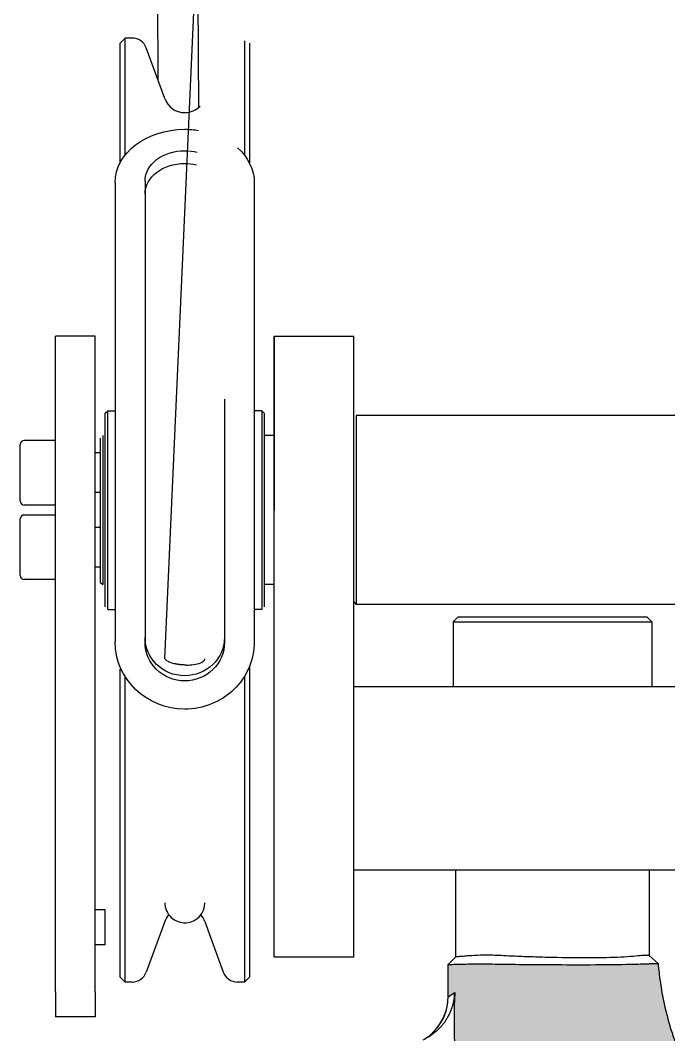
# Model space of a CAD drawing. Extents: x -599358 to 2865263, y -1062760 to 486533.
# Drawn here: x 243204.1 to 243409.2, y -693602.1 to -693281.2 of the extents above; entities that cross this region are included whole.
import ezdxf

# ---------------------------------------------------------------- set-up
doc = ezdxf.new("R2010")
doc.units = 0
doc.layers.add('EWHS5T6M-2', color=7, linetype='Continuous')
doc.layers.add('零件1^葫芦小车', color=7, linetype='Continuous')

msp = doc.modelspace()

# ---------------------------------------------------------------- hatches: boundary and pattern name
h = msp.add_hatch(color=4)
h.dxf.hatch_style = 1
edge = h.paths.add_edge_path()
edge.add_ellipse((242953.0992363252, -692844.2605812737), major_axis=(945.5943286935602, 1.727816376049057e-09), ratio=1, start_angle=-70.7530742305034, end_angle=-68.90985663448268)
edge.add_line((243293.3584066528, -693726.5147008252), (243298.3113779215, -693734.0018294874))
edge.add_line((243298.311377921, -693734.0018294874), (243298.859801927, -693734.8308512747))
edge.add_line((243298.8598019272, -693734.8308512747), (243298.8314219172, -693734.8301279248))
edge.add_spline(control_points=[(243298.8314219174, -693734.830127925), (243299.9789997354, -693736.6674191143), (243301.1118407421, -693738.5444512622), (243305.0668008615, -693745.3479795423), (243307.7488500598, -693750.4363455825), (243312.564223684, -693760.5450533675), (243314.6976621534, -693765.5638026079), (243317.42648636, -693772.6657541797), (243318.2586274197, -693774.9618324622), (243319.7693716449, -693779.3486587036), (243320.4480428622, -693781.4393775436), (243321.1580590849, -693783.7346209259), (243321.2588647689, -693784.0635499997), (243322.0309376306, -693786.6041480823), (243322.5463815412, -693788.4212459543), (243323.4762209934, -693791.8311498069), (243323.8899837887, -693793.424381251), (243324.9582108742, -693797.7723399221), (243325.8122594367, -693800.3562680708), (243327.9910464097, -693805.4393799639), (243329.3160658191, -693807.9379321306), (243332.4157306283, -693812.7180760924), (243334.1902879138, -693814.9989200208), (243338.1191999431, -693819.2225854382), (243340.2730727572, -693821.1647913147), (243344.8506538171, -693824.6227207974), (243347.2736386586, -693826.1381742661), (243352.2581694642, -693828.7007445939), (243354.8190018224, -693829.7479951418), (243359.9491933576, -693831.3810052145), (243362.5180595481, -693831.9671909199), (243367.5543395019, -693832.7246606243), (243370.0215596942, -693832.8964712591), (243373.9600735897, -693832.8964712591), (243375.5170583156, -693832.8225061356), (243378.6077057543, -693832.5299935887), (243380.1413728619, -693832.31147268), (243383.1737264617, -693831.7340641055), (243384.6724259466, -693831.3751981365), (243387.6250665301, -693830.5213917763), (243389.0790269113, -693830.026466148), (243391.9337988427, -693828.9043552544), (243393.3346334185, -693828.2771765518), (243396.075505932, -693826.8935726), (243397.4155680601, -693826.1371451244), (243400.0272721912, -693824.4971882103), (243401.2989369837, -693823.6136476866), (243403.7655324972, -693821.7209406026), (243404.9604819963, -693820.7117544941), (243407.2640086327, -693818.5690250405), (243408.3725978056, -693817.4354546433), (243410.4919680794, -693815.045721707), (243411.5027516469, -693813.7895263748), (243413.4130489404, -693811.1577105264), (243414.3125528825, -693809.7820543583), (243415.9849027052, -693806.9169249333), (243416.7577245341, -693805.4274174189), (243418.1598961378, -693802.3437012638), (243418.7892070444, -693800.7494653593), (243419.8870606279, -693797.4698621517), (243420.3555514567, -693795.7844809957), (243421.1153573034, -693792.3412529398), (243421.4066124278, -693790.5834116688), (243421.7981265896, -693787.019170875), (243421.8983257654, -693785.212800484), (243421.8983257654, -693780.931263688), (243421.7100767806, -693778.1314073724), (243420.9557668752, -693773.6648303769), (243420.6264573646, -693772.1327119336), (243419.7956795975, -693769.0327739163), (243419.2941278665, -693767.4651101355), (243418.117066417, -693764.3486032657), (243417.4415526605, -693762.799945898), (243415.9310563436, -693759.774225083), (243415.0961553183, -693758.2973327303), (243413.2964981183, -693755.4606358216), (243412.3318891121, -693754.1009462596), (243410.3140224818, -693751.5324286872), (243409.2609391018, -693750.3236366503), (243404.455171859, -693745.2940287443), (243400.5857335712, -693741.244361663), (243392.8008371302, -693733.0968641451), (243388.9116821539, -693728.665905417), (243381.5036105042, -693719.4575936501), (243377.9847282624, -693714.680261666), (243371.3561208091, -693704.8180241102), (243368.2464259051, -693699.7331459214), (243362.4696876701, -693689.2999555456), (243359.8026692484, -693683.9516761377), (243355.0988113397, -693673.3998041049), (243353.0321057026, -693668.2099151304), (243351.1785715265, -693662.9474777825)], knot_values=[0, 0, 0, 0, 0.012094180794674, 0.012094180794674, 0.0431694166053564, 0.0431694166053564, 0.0742446524160369, 0.0742446524160369, 0.0897822703213784, 0.0897822703213784, 0.1053198882267178, 0.1053198882267178, 0.10800450172629, 0.10800450172629, 0.1265971994864297, 0.1265971994864297, 0.1451898972465689, 0.1451898972465689, 0.171955250732025, 0.171955250732025, 0.1987206042174794, 0.1987206042174794, 0.2254859577029323, 0.2254859577029323, 0.2522513111883867, 0.2522513111883867, 0.2790166646738428, 0.2790166646738428, 0.3057820181592973, 0.3057820181592973, 0.3325473716447502, 0.3325473716447502, 0.3593127251302047, 0.3593127251302047, 0.376899955455745, 0.376899955455745, 0.3944871857812868, 0.3944871857812868, 0.4120744161068272, 0.4120744161068272, 0.4296616464323676, 0.4296616464323676, 0.4472488767579061, 0.4472488767579061, 0.4648361070834465, 0.4648361070834465, 0.4824233374089868, 0.4824233374089868, 0.5000105677345271, 0.5000105677345271, 0.517597798060069, 0.517597798060069, 0.5351850283856093, 0.5351850283856093, 0.5527722587111497, 0.5527722587111497, 0.57035948903669, 0.57035948903669, 0.5879467193622288, 0.5879467193622288, 0.6055339496877691, 0.6055339496877691, 0.6231211800133108, 0.6231211800133108, 0.6407084103388511, 0.6407084103388511, 0.6645786278062841, 0.6645786278062841, 0.6765137365399998, 0.6765137365399998, 0.6884488452737169, 0.6884488452737169, 0.7003839540074326, 0.7003839540074326, 0.7123190627411499, 0.7123190627411499, 0.7242541714748655, 0.7242541714748655, 0.7361892802085844, 0.7361892802085844, 0.7776844594775894, 0.7776844594775894, 0.8227413826792094, 0.8227413826792094, 0.8677983058808298, 0.8677983058808298, 0.9128552290824499, 0.9128552290824499, 0.9579121522840714, 0.9579121522840714, 0.9999995209582323, 0.9999995209582323, 0.9999995209582323, 0.9999995209582323], degree=3, periodic=0)
edge.add_line((243351.1785714381, -693662.9474775298), (243352.5724834726, -693663.9375370751))
edge.add_ellipse((243541.6303017564, -693597.6611719184), major_axis=(-200.3381596932294, -3.660634825758026e-10), ratio=1, start_angle=8.67509364903691, end_angle=19.318675808770706, ccw=False)
edge.add_line((243343.5841015308, -693627.878398885), (243345.2436391843, -693629.16707116))
edge.add_spline(control_points=[(243345.243639184, -693629.1670711602), (243345.2751048749, -693629.1917490481), (243345.3067829596, -693629.2048124216), (243345.3362996936, -693629.2021114567), (243345.3659865904, -693629.1993949207), (243345.3942163425, -693629.1801798475), (243345.4179204904, -693629.1447771953), (243345.4396772002, -693629.1122830841), (243345.4582066351, -693629.0654419546), (243345.4723521631, -693629.0093036408), (243345.4865092047, -693628.9531196351), (243345.4966902257, -693628.8865904436), (243345.5031262798, -693628.8152825383), (243345.5131446918, -693628.704284088), (243345.5144872045, -693628.579016046), (243345.5096879472, -693628.4519497311), (243345.5026229225, -693628.264894429), (243345.4823050982, -693628.0679469414), (243345.454068801, -693627.8765799443), (243345.4148919046, -693627.611064781), (243345.3592113204, -693627.3469495688), (243345.2935686318, -693627.1037517606), (243345.2269645826, -693626.8569922341), (243345.1477649178, -693626.6229999923), (243345.0610216189, -693626.4304295538), (243345.0102524721, -693626.3177218627), (243344.9557786683, -693626.2169827708), (243344.900364292, -693626.141810248), (243344.8714457125, -693626.1025806713), (243344.8419625257, -693626.0699843081), (243344.8129309911, -693626.0472192297)], knot_values=[0, 0, 0, 0, 0.0622302172862876, 0.0622302172862876, 0.0622302172862876, 0.1250593693597594, 0.1250593693597594, 0.1250593693597594, 0.1825559062169405, 0.1825559062169405, 0.1825559062169405, 0.2399331378339217, 0.2399331378339217, 0.2399331378339217, 0.3297474538480977, 0.3297474538480977, 0.3297474538480977, 0.4623709261923107, 0.4623709261923107, 0.4623709261923107, 0.647003347382536, 0.647003347382536, 0.647003347382536, 0.834606727114857, 0.834606727114857, 0.834606727114857, 0.9435561246561899, 0.9435561246561899, 0.9435561246561899, 1, 1, 1, 1], degree=3, periodic=0)
edge.add_line((243344.8129309911, -693626.0472192297), (243343.1307752117, -693624.7409834173))
edge.add_ellipse((243541.6303017564, -693597.6611719184), major_axis=(-200.3381596932294, -3.660634825758026e-10), ratio=1, start_angle=-2.5739250783348098, end_angle=7.7684798487036915, ccw=False)
edge.add_ellipse((243254.5864962343, -693462.6678582329), major_axis=(-153.0622959853262, -2.796797035833528e-10), ratio=1, start_angle=123.66389550236201, end_angle=124.5964972680953, ccw=False)
edge.add_ellipse((243254.5864962343, -693462.6678582329), major_axis=(-153.0622959853262, -2.796797035833528e-10), ratio=1, start_angle=123.6487524658414, end_angle=123.66389550236201, ccw=False)
edge.add_line((243339.3983257747, -693590.0845762187), (243339.3983257747, -693588.9518927622))
edge.add_line((243339.3983257747, -693588.9518927623), (243339.3983257747, -693579.8465036729))
edge.add_spline(control_points=[(243339.3983257747, -693579.8465036729), (243339.4137149794, -693579.8459747857), (243339.4451412117, -693579.8448947474), (243339.7061816916, -693579.8366700279), (243340.1462727647, -693579.82399121), (243340.801522276, -693579.806070195), (243341.5998612024, -693579.786291487), (243342.5711447318, -693579.7602811995), (243344.007554246, -693579.7237833224), (243345.9987981241, -693579.6850188993), (243348.9187004707, -693579.6446978602), (243353.1637636659, -693579.6891906478), (243358.439787886, -693579.7746327191), (243365.1516857363, -693579.8572622082), (243373.6131716793, -693579.912543954), (243385.0355057142, -693579.9323336142), (243394.1057170042, -693579.842787521), (243399.2733454994, -693579.7164437267), (243401.5742173443, -693579.6427759838), (243402.7196840531, -693579.6047007402), (243403.6444556209, -693579.5700764171), (243405.2893898351, -693579.5655369771), (243405.585538606, -693579.5686572447), (243405.8048467204, -693579.5709679073)], knot_values=[0, 0, 0, 0, 0.0230082632663126, 0.046985081212878, 0.0719158205652346, 0.0977841372616051, 0.124572038943315, 0.144341315230623, 0.1711119955891781, 0.2174439600698067, 0.2509117430211872, 0.2989497764022938, 0.3770376855188449, 0.4195166020224081, 0.5014267764896312, 0.6200495818906884, 0.7489631979593341, 0.803748804089707, 0.8426517060421137, 0.8664048152668534, 0.8745007720840265, 0.9070636054152978, 1, 1, 1, 1], degree=3, periodic=0)
edge.add_spline(control_points=[(243405.8048467204, -693579.5709679073), (243405.8935423276, -693580.5626176792), (243405.9971524685, -693581.5576652737), (243406.6035322164, -693586.6457142656), (243407.3484354141, -693590.7820444468), (243409.8127995412, -693600.7807248181), (243411.8137363211, -693606.6355784523), (243416.9091680892, -693617.9829805684), (243420.0034681131, -693623.4733584372), (243427.1391661653, -693633.7762393901), (243431.179173499, -693638.5870157497), (243439.9508224559, -693647.2983209465), (243444.6804335347, -693651.1982069268), (243455.4544753154, -693658.6192693057), (243461.657037659, -693662.8915380607), (243472.7432859686, -693670.527645469), (243477.5406820296, -693674.3470742248), (243486.4203472672, -693682.3516757853), (243490.5044468677, -693686.5376580348), (243498.0998767483, -693695.3285747773), (243501.6126488991, -693699.9346715183), (243508.1422776371, -693709.7065254546), (243511.1603754909, -693714.8738297698), (243516.4544463156, -693725.5181118319), (243518.7701927434, -693730.9399464345), (243521.383830157, -693738.420830086), (243521.943658691, -693740.1238828453), (243523.0106037083, -693743.596561654), (243523.5177197765, -693745.3661921296), (243524.4737628616, -693748.974089833), (243524.9226887868, -693750.8123617672), (243525.7561344224, -693754.558938276), (243526.1406522332, -693756.4672477521), (243526.838368642, -693760.3544831648), (243527.1515644038, -693762.3334140723), (243527.6990984028, -693766.3615154768), (243527.9334327538, -693768.4106908428), (243528.506054696, -693774.6613475182), (243528.7140577909, -693778.9666630438), (243528.7140577914, -693786.6602897692), (243528.6013290921, -693790.1235052604), (243528.0646660825, -693797.4194149686), (243527.6405510589, -693801.2522655317), (243526.3918818914, -693809.2379940058), (243525.5670663809, -693813.3909748276), (243523.4311134323, -693821.9429866199), (243522.1196479896, -693826.3420221639), (243518.9367831316, -693835.2858492018), (243517.0650303172, -693839.8305051182), (243512.7106608093, -693848.940775524), (243510.2277337824, -693853.5060934639), (243504.6330140318, -693862.5148198016), (243501.5210366122, -693866.9577893636), (243494.690891672, -693875.5720305707), (243490.9727353895, -693879.7427878081), (243482.996432599, -693887.6705001136), (243478.7385206959, -693891.4269686473), (243469.7887944182, -693898.4071230021), (243465.0974039271, -693901.6304586788), (243455.4166243974, -693907.4614474856), (243450.4277594223, -693910.0689614366), (243440.3031443368, -693914.629067658), (243435.1679053711, -693916.5817461563), (243424.9008943142, -693919.8373910153), (243419.7695230331, -693921.1406234365), (243409.6458118845, -693923.1415246231), (243404.653709028, -693923.8395575525), (243394.9195845915, -693924.7033578218), (243390.1776327376, -693924.8695019166), (243381.0257733968, -693924.7605363794), (243376.6158017815, -693924.4857516509), (243365.979905465, -693923.3599333911), (243359.479585732, -693922.1571946366), (243346.5416382101, -693918.6240499128), (243340.1046210428, -693916.2931012218), (243327.5521561151, -693910.4849267261), (243321.4375621179, -693907.0074110158), (243309.7983373312, -693898.9642171354), (243304.2746748937, -693894.3986205322), (243294.0673134931, -693884.3176365726), (243289.3845080795, -693878.8027426515), (243281.0617647261, -693867.0332260436), (243277.4224499754, -693860.7794401314), (243271.3190122264, -693847.7935624818), (243268.8551076859, -693841.0624843914), (243265.1511768705, -693827.406327892), (243263.9109384277, -693820.4822287108), (243262.8165040422, -693808.8181411475), (243262.6538093683, -693804.0567139185), (243262.8680180205, -693794.6563206613), (243263.2448063797, -693790.0174419654), (243263.9584445796, -693784.8199409359), (243264.0822992258, -693783.875866034), (243264.4956059164, -693780.6218995269), (243264.7658326946, -693778.0515650625), (243265.1931569864, -693773.2510015522), (243265.3501488831, -693771.0206634585), (243265.7045365927, -693764.7280347155), (243265.7901637858, -693761.064716015), (243265.8021107608, -693754.1738551027), (243265.72712812, -693750.9453596587), (243265.4170645004, -693744.2841681278), (243265.1825657868, -693740.8508460645), (243264.804940693, -693737.0025307315)], knot_values=[0, 0, 0, 0, 0.0058935355429696, 0.0058935355429696, 0.0300526500434832, 0.0300526500434832, 0.0643908660448065, 0.0643908660448065, 0.0987290820461312, 0.0987290820461312, 0.133067298047456, 0.133067298047456, 0.1674055140487806, 0.1674055140487806, 0.2082602633126592, 0.2082602633126592, 0.2447774140564815, 0.2447774140564815, 0.2812945648003039, 0.2812945648003039, 0.3178117155441249, 0.3178117155441249, 0.3543288662879472, 0.3543288662879472, 0.387959341003844, 0.387959341003844, 0.3976323531361369, 0.3976323531361369, 0.4073053652684286, 0.4073053652684286, 0.4169783774007216, 0.4169783774007216, 0.4266513895330132, 0.4266513895330132, 0.4363244016653062, 0.4363244016653062, 0.4459974137975978, 0.4459974137975978, 0.4653434380621823, 0.4653434380621823, 0.4795973083961643, 0.4795973083961643, 0.4938511787301465, 0.4938511787301465, 0.5081050490641283, 0.5081050490641283, 0.522358919398109, 0.522358919398109, 0.5366127897320913, 0.5366127897320913, 0.5508666600660729, 0.5508666600660729, 0.565120530400055, 0.565120530400055, 0.5793744007340369, 0.5793744007340369, 0.5936282710680189, 0.5936282710680189, 0.6078821414020008, 0.6078821414020008, 0.622136011735983, 0.622136011735983, 0.6363898820699636, 0.6363898820699636, 0.6506437524039458, 0.6506437524039458, 0.6648976227379279, 0.6648976227379279, 0.6791514930719096, 0.6791514930719096, 0.6934053634058917, 0.6934053634058917, 0.7150977999614547, 0.7150977999614547, 0.7367902365170166, 0.7367902365170166, 0.7584826730725798, 0.7584826730725798, 0.7801751096281431, 0.7801751096281431, 0.8018675461837061, 0.8018675461837061, 0.8235599827392684, 0.8235599827392684, 0.8452524192948317, 0.8452524192948317, 0.8669448558503946, 0.8669448558503946, 0.8820136243902075, 0.8820136243902075, 0.8970823929300203, 0.8970823929300203, 0.8992581836606502, 0.8992581836606502, 0.9118509107030675, 0.9118509107030675, 0.9244436377454874, 0.9244436377454874, 0.9496290918303243, 0.9496290918303243, 0.9748145459151627, 0.9748145459151627, 1, 1, 1, 1], degree=3, periodic=0)
h.paths.add_polyline_path([(243298.8598019272, -693734.8308512747), (243298.311377921, -693734.0018294874), (243298.2906175741, -693734.8163439012), (243298.8314219174, -693734.8301279247)], flags=16)

# ---------------------------------------------------------------- linework, layer by layer
at = {"layer": 'EWHS5T6M-2', "color": 4, "linetype": 'Continuous'}
for p, q in [((243235.6840400713, -693288.3964713236), (243237.2554686432, -693286.8250427522)), ((243235.684040072, -693326.2662694292), (243235.6840400713, -693288.3964713236)), ((243239.5009323609, -693286.8250427522), (243237.2554686432, -693286.8250427522)), ((243237.2554686432, -693323.8407044488), (243237.2554686432, -693286.8250427522)), ((243274.9697543533, -693287.6786896385), (243274.9697543528, -693323.8407044366)), ((243276.5411829244, -693288.3964713234), (243276.5411829239, -693326.266269529)), ((243249.7629742186, -693305.9504074329), (243243.9309118587, -693289.9269477905)), ((243234.1126115333, -693332.5213152155), (243234.1126115428, -693401.2300927786)), ((243243.5411829607, -693332.0709910649), (243243.5411829705, -693401.0784595113)), ((243278.1126115277, -693332.5213152154), (243278.1126115374, -693401.2300927785)), ((243215.2554686606, -693436.1107570202), (243215.2554686459, -693381.1107570269)), ((243227.8268972161, -693381.1107570269), (243215.2554686459, -693381.1107570269)), ((243227.8268972308, -693436.1107570204), (243227.8268972161, -693381.1107570269)), ((243284.398325795, -693436.1107570203), (243284.398325781, -693381.1107570267)), ((243284.398325781, -693381.1107570267), (243309.5411829205, -693381.1107570266)), ((243284.398325781, -693381.1107570267), (243309.5411829205, -693381.1107570266)), ((243284.398325781, -693381.1107570267), (243284.3983257661, -693436.1107570203)), ((243309.5411829351, -693436.1107570202), (243309.5411829205, -693381.1107570266)), ((243309.5411829351, -693436.1107570202), (243309.5411829205, -693381.1107570266)), ((243234.1126115428, -693401.2300927786), (243234.1126115419, -693477.8211447233)), ((243243.5411829705, -693401.0784595113), (243243.5411829698, -693478.0024681727)), ((243268.6840401102, -693401.0784595114), (243268.68404011, -693478.0024681727)), ((243278.1126115374, -693401.2300927785), (243278.1126115372, -693477.8211447232)), ((243230.9697543589, -693405.4678998812), (243231.7554686446, -693404.6821855956)), ((243231.7554686436, -693467.5393284453), (243231.7554686446, -693404.6821855956)), ((243231.7554686446, -693404.6821855956), (243234.1126114597, -693404.6821855956)), ((243280.469754353, -693404.6821855955), (243278.1126114543, -693404.6821855955)), ((243280.469754353, -693404.6821855955), (243280.4697543528, -693467.5393284452)), ((243281.2554686383, -693405.4678998811), (243280.469754353, -693404.6821855955)), ((243230.9697543586, -693466.7536141597), (243230.9697543589, -693405.4678998812)), ((243281.2554686383, -693405.4678998811), (243281.2554686378, -693466.7536141597)), ((243310.3268972066, -693406.2536141666), (243310.3268972064, -693465.9678998739)), ((243434.4697543347, -693406.2536141664), (243310.3268972066, -693406.2536141666)), ((243310.3268972066, -693406.2536141666), (243310.3268972064, -693465.9678998739)), ((243434.4697543347, -693406.2536141664), (243310.3268972066, -693406.2536141666)), ((243215.255468659, -693414.110757023), (243205.3554686472, -693414.1107570231)), ((243229.3983257873, -693413.3250427374), (243229.3983257875, -693458.8964713034)), ((243230.1840400727, -693412.5393284519), (243230.1840400725, -693459.6821855891)), ((243284.3983257938, -693412.5393284517), (243281.2554686432, -693412.5393284517)), ((243204.09832579, -693433.2821855922), (243204.09832579, -693415.3678998799)), ((243229.3983257873, -693418.0393284512), (243227.8268972297, -693418.0393284512)), ((243229.3983257873, -693430.6107570211), (243227.8268972308, -693430.6107570211)), ((243215.2554686606, -693434.5393284489), (243205.3554686472, -693434.539328449)), ((243215.2554686613, -693581.0659928803), (243215.2554686606, -693436.1107570202)), ((243227.826897231, -693581.0659928804), (243227.8268972308, -693436.1107570204)), ((243284.3983257954, -693538.2536141512), (243284.398325795, -693436.1107570203)), ((243284.3983257954, -693538.2536141512), (243284.398325795, -693436.1107570203)), ((243309.5411829356, -693538.2536141512), (243309.5411829351, -693436.1107570202)), ((243309.5411829356, -693538.2536141512), (243309.5411829351, -693436.1107570202)), ((243204.09832579, -693456.853614161), (243204.09832579, -693438.9393284487)), ((243215.2554686606, -693437.6821855914), (243205.3554686472, -693437.6821855919)), ((243229.3983257873, -693441.6107570198), (243227.8268972308, -693441.6107570198)), ((243229.3983257873, -693454.1821855897), (243227.8268972308, -693454.1821855897)), ((243215.2554686604, -693458.1107570179), (243205.355468647, -693458.1107570179)), ((243229.3983257875, -693458.8964713034), (243230.1840400725, -693459.6821855891)), ((243284.3983257947, -693459.682185589), (243281.2554686429, -693459.682185589)), ((243309.5411829202, -693465.1821855883), (243310.3268972064, -693465.9678998739)), ((243309.5411829202, -693465.1821855883), (243310.3268972064, -693465.9678998739)), ((243231.7554686436, -693467.5393284453), (243234.1126114592, -693467.5393284453)), ((243280.4697543528, -693467.5393284452), (243278.1126114546, -693467.5393284452)), ((243434.4697543344, -693465.9678998736), (243310.3268972064, -693465.9678998739)), ((243434.4697543344, -693465.9678998736), (243310.3268972064, -693465.9678998739)), ((243342.5411829165, -693469.8964713019), (243340.9697543456, -693471.4678998733)), ((243342.5411829165, -693469.8964713019), (243340.9697543456, -693471.4678998733)), ((243340.9697543456, -693471.4678998733), (243340.9697543456, -693491.8964712992)), ((243340.9697543456, -693471.4678998733), (243403.8268971947, -693471.4678998732)), ((243340.9697543456, -693471.4678998733), (243340.9697543456, -693491.8964712992)), ((243340.9697543456, -693471.4678998733), (243403.8268971947, -693471.4678998732)), ((243342.5411829165, -693469.8964713019), (243402.2554686236, -693469.8964713019)), ((243342.5411829165, -693469.8964713019), (243402.2554686236, -693469.8964713019)), ((243402.2554686236, -693469.8964713019), (243403.8268971947, -693471.4678998732)), ((243402.2554686236, -693469.8964713019), (243403.8268971947, -693471.4678998732)), ((243403.8268971947, -693471.4678998732), (243403.8268971954, -693491.8964712991)), ((243403.8268971947, -693471.4678998732), (243403.8268971954, -693491.8964712991)), ((243235.684040073, -693583.8250427173), (243235.6840400725, -693486.3964712634)), ((243276.5411829244, -693485.7082982564), (243276.5411829244, -693583.8250427173)), ((243237.2554686436, -693585.3964712885), (243237.2554686436, -693488.7667578721)), ((243274.9697543535, -693488.7667578831), (243274.9697543537, -693585.3964712885)), ((243309.54118293, -693491.8964712995), (243435.2554686294, -693491.8964712992)), ((243309.54118293, -693491.8964712995), (243435.2554686294, -693491.8964712992)), ((243284.3983257854, -693577.5393284323), (243284.3983257954, -693538.2536141512)), ((243284.3983257854, -693577.5393284323), (243284.3983257954, -693538.2536141512)), ((243309.5411829246, -693577.5393284321), (243309.5411829356, -693538.2536141512)), ((243309.5411829246, -693577.5393284321), (243309.5411829356, -693538.2536141512)), ((243435.255468629, -693550.0393284352), (243309.5411829295, -693550.0393284352)), ((243435.255468629, -693550.0393284352), (243309.5411829295, -693550.0393284352)), ((243341.755468631, -693550.0393284353), (243341.7554686313, -693577.4893607905)), ((243341.755468631, -693550.0393284353), (243341.7554686313, -693577.4893607905)), ((243403.0411829095, -693550.0393284352), (243403.0411829097, -693577.043460446)), ((243403.0411829095, -693550.0393284352), (243403.0411829097, -693577.043460446)), ((243230.9697543586, -693562.6107570054), (243227.8268972161, -693562.6107570055)), ((243230.9697543586, -693573.6107570042), (243230.9697543586, -693562.6107570054)), ((243249.762974219, -693566.2711066077), (243243.9309118589, -693582.2945662502)), ((243262.4622487781, -693566.2711066077), (243268.2943111382, -693582.2945662503)), ((243230.9697543586, -693573.6107570042), (243227.8268972164, -693573.6107570042)), ((243309.5411829246, -693577.5393284321), (243284.3983257854, -693577.5393284323)), ((243309.5411829246, -693577.5393284321), (243284.3983257854, -693577.5393284323)), ((243339.3983257747, -693579.8465036729), (243341.7554686313, -693577.4893607905)), ((243339.3983257747, -693579.8465036729), (243341.7554686313, -693577.4893607905)), ((243403.0411829097, -693577.043460446), (243405.8048467204, -693579.5709679073)), ((243403.0411829097, -693577.043460446), (243405.8048467204, -693579.5709679073)), ((243215.2554686597, -693588.5379122543), (243215.2554686613, -693581.0659928803)), ((243227.8268972292, -693588.5379122546), (243227.826897231, -693581.0659928804)), ((243339.3983257747, -693590.0845762187), (243339.3983257747, -693579.8465036729)), ((243339.3983257747, -693590.0845762187), (243339.3983257747, -693579.8465036729)), ((243235.684040073, -693583.8250427173), (243237.2554686436, -693585.3964712885)), ((243276.5411829244, -693583.8250427173), (243274.9697543537, -693585.3964712885)), ((243239.5009323618, -693585.3964712885), (243237.2554686436, -693585.3964712885)), ((243274.9697543537, -693585.3964712885), (243272.7242906358, -693585.3964712885)), ((243215.2554686331, -693588.5379122543), (243215.2554686466, -693596.3964712872)), ((243227.8268972033, -693588.5379122546), (243227.8268972166, -693596.3964712872)), ((243227.8268972166, -693596.3964712872), (243215.2554686466, -693596.3964712872))]:
    msp.add_line(p, q, dxfattribs=at)
for centre, radius, start, end in [((243239.5009323611, -693291.5393284663), 4.71428571396973, 20.00000002617706, 90), ((243256.1126114986, -693303.639328464), 6.75714285671711, 200.000000026177, 270), ((243256.1126114981, -693303.6393284639), 6.757142856886969, 270, 316.1970133116357), ((243205.3554686474, -693415.3678998803), 1.257142857182771, 90.00000002668041, 180), ((243205.3554686474, -693433.2821855918), 1.257142857415602, 180, 270), ((243205.3554686474, -693438.9393284491), 1.257142857182771, 90.00000002668041, 180), ((243205.3554686472, -693456.8536141614), 1.257142856600694, 180, 270), ((243256.1126115035, -693568.5821855792), 6.757142861850763, 138.3806552279771, 159.999999973823), ((243256.1126115049, -693568.5821855727), 6.757142849547141, 20.00000002617706, 41.16732077102375), ((243239.5009323618, -693580.6821855747), 4.714285713788638, 270, 339.9999999738229), ((243272.7242906356, -693580.6821855748), 4.714285713736899, 200.000000026177, 270), ((243323.5661127848, -693589.987704128), 15.86606042331974, 314.6155120150328, 0.07162231610467258), ((243323.5661127848, -693589.987704128), 15.86606042331974, 314.6155120150328, 0.07162231610467258), ((243254.5864974823, -693462.6678600704), 153.0622937641485, 303.6487524539214, 304.5964972856808), ((243254.5864974823, -693462.6678600704), 153.0622937641485, 303.6487524539214, 304.5964972856808), ((243541.6303017436, -693597.6611719201), 200.3381596804135, 177.4260749207119, 187.8567875678309), ((243541.6303017436, -693597.6611719201), 200.3381596804135, 177.4260749207119, 187.8567875678309)]:
    msp.add_arc(centre, radius, start, end, dxfattribs=at)
at = {"layer": 'EWHS5T6M-2', "color": 4, "linetype": 'Continuous', "extrusion": (0, 0, -1)}
for centre, major_axis, ratio, start_param, end_param in [((243256.1126115302, -693332.5213152155), (21.9999999974058, -6.891589449096818e-09), 0.7660444431189624, 3.141592653589792, 4.712388979974596), ((243256.1126115302, -693332.5213152155), (21.99999999740501, -6.888100214459484e-09), 0.7660444431189916, 4.712388979974075, 4.913202577522342), ((243256.1126115309, -693332.070991065), (12.57142856994451, -3.938051136220836e-09), 0.7660444431190536, 3.141592653183708, 4.712388979972419), ((243256.1126115309, -693332.0709910645), (12.57142856994567, -3.937004302966207e-09), 0.7660444431189382, 4.712388979973101, 5.031351379525204), ((243256.1126115302, -693332.5213152155), (21.99999999740501, -6.888100214459484e-09), 0.7660444431189916, 5.573664973002079, 6.283185306772145), ((243256.1126115293, -693336.1113703252), (12.57142856994423, -3.938051136220839e-09), 0.7660444431190399, 3.141592653595728, 4.712388979972419), ((243256.1126115293, -693336.1113703252), (12.57142856994567, -3.936306518902168e-09), 0.7660444431189641, 4.712388979974694, 5.010104808563752), ((243256.1126115398, -693477.8211447233), (21.99999999740568, 2.174521771395625e-08), 0.9659258262890414, 1.570796327816359, 3.141592653591943), ((243256.1126115379, -693476.3756056039), (12.57142856994571, 1.242628738141515e-08), 0.965925826289069, 1.570796327816133, 3.141592653589321), ((243256.1126115398, -693478.0024681726), (12.57142856994639, 1.242628738141515e-08), 0.9659258262890192, 1.570796327816359, 3.141592653589792), ((243256.1126115379, -693476.3756056039), (12.57142856994573, 1.243117234133914e-08), 0.9659258262890631, 0, 1.570796327816588), ((243256.1126115398, -693477.8211447233), (21.99999999740507, 2.175010267388023e-08), 0.9659258262890658, 0, 1.570796327815971), ((243256.1126115398, -693478.0024681726), (12.57142856994567, 1.243082344930712e-08), 0.9659258262890723, 4.2375e-12, 1.570796327817725)]:
    msp.add_ellipse(centre, major_axis=major_axis, ratio=ratio, start_param=start_param, end_param=end_param, dxfattribs=at)
at = {"layer": 'EWHS5T6M-2', "color": 4, "linetype": 'Continuous'}
for points, degree, knots in [([(243403.0411829097, -693577.043460446), (243403.0289401076, -693577.0409936198), (243402.9907145164, -693577.0332914711), (243402.5726278744, -693577.0049792059), (243401.7412846464, -693576.9926192268), (243400.3712748227, -693577.0471402592), (243398.0414293153, -693577.2869648064), (243392.9885187811, -693577.6568040651), (243384.4948486291, -693577.8274943964), (243374.3834896571, -693577.722001206), (243366.3303901228, -693577.4946615467), (243361.7316411968, -693577.3207695596), (243358.1280531358, -693577.1531637107), (243354.6636066589, -693576.9574306178), (243350.5838607467, -693576.8539026246), (243347.2675539496, -693577.0301455528), (243345.2382184094, -693577.1875639755), (243343.7888015263, -693577.3050682149), (243342.6550154282, -693577.3968638763), (243341.8871706113, -693577.47178065), (243341.7980439494, -693577.483677656), (243341.7554686313, -693577.4893607905)], 3, [0, 0, 0, 0, 0.0200448062513436, 0.0625857151597983, 0.0968991114887987, 0.1252006295151264, 0.1877407753722999, 0.2502834915877762, 0.3730931743853787, 0.4993418828816357, 0.5632919166215677, 0.6245725191583177, 0.6485625763569951, 0.6871746033886468, 0.7497116751627702, 0.8122497289397556, 0.8494615257923346, 0.8748480535782247, 0.9201301323393147, 0.9618466021247403, 1, 1, 1, 1]), ([(243403.0411829097, -693577.043460446), (243403.0289401076, -693577.0409936198), (243402.9907145164, -693577.0332914711), (243402.5726278744, -693577.0049792059), (243401.7412846464, -693576.9926192268), (243400.3712748227, -693577.0471402592), (243398.0414293153, -693577.2869648064), (243392.9885187811, -693577.6568040651), (243384.4948486291, -693577.8274943964), (243374.3834896571, -693577.722001206), (243366.3303901228, -693577.4946615467), (243361.7316411968, -693577.3207695596), (243358.1280531358, -693577.1531637107), (243354.6636066589, -693576.9574306178), (243350.5838607467, -693576.8539026246), (243347.2675539496, -693577.0301455528), (243345.2382184094, -693577.1875639755), (243343.7888015263, -693577.3050682149), (243342.6550154282, -693577.3968638763), (243341.8871706113, -693577.47178065), (243341.7980439494, -693577.483677656), (243341.7554686313, -693577.4893607905)], 3, [0, 0, 0, 0, 0.0200448062513436, 0.0625857151597983, 0.0968991114887987, 0.1252006295151264, 0.1877407753722999, 0.2502834915877762, 0.3730931743853787, 0.4993418828816357, 0.5632919166215677, 0.6245725191583177, 0.6485625763569951, 0.6871746033886468, 0.7497116751627702, 0.8122497289397556, 0.8494615257923346, 0.8748480535782247, 0.9201301323393147, 0.9618466021247403, 1, 1, 1, 1]), ([(243405.8048467204, -693579.5709679073), (243405.8935423276, -693580.5626176792), (243405.9971524685, -693581.5576652737), (243406.6035322164, -693586.6457142656), (243407.3484354141, -693590.7820444468), (243409.8127995412, -693600.7807248181), (243411.8137363211, -693606.6355784523), (243416.9091680892, -693617.9829805684), (243420.0034681131, -693623.4733584372), (243427.1391661653, -693633.7762393901), (243431.179173499, -693638.5870157497), (243439.9508224559, -693647.2983209465), (243444.6804335347, -693651.1982069268), (243455.4544753154, -693658.6192693057), (243461.657037659, -693662.8915380607), (243472.7432859686, -693670.527645469), (243477.5406820296, -693674.3470742248), (243486.4203472672, -693682.3516757853), (243490.5044468677, -693686.5376580348), (243498.0998767483, -693695.3285747773), (243501.6126488991, -693699.9346715183), (243508.1422776371, -693709.7065254546), (243511.1603754909, -693714.8738297698), (243516.4544463156, -693725.5181118319), (243518.7701927434, -693730.9399464345), (243521.383830157, -693738.420830086), (243521.943658691, -693740.1238828453), (243523.0106037083, -693743.596561654), (243523.5177197765, -693745.3661921296), (243524.4737628616, -693748.974089833), (243524.9226887868, -693750.8123617672), (243525.7561344224, -693754.558938276), (243526.1406522332, -693756.4672477521), (243526.838368642, -693760.3544831648), (243527.1515644038, -693762.3334140723), (243527.6990984028, -693766.3615154768), (243527.9334327538, -693768.4106908428), (243528.506054696, -693774.6613475182), (243528.7140577909, -693778.9666630438), (243528.7140577914, -693786.6602897692), (243528.6013290921, -693790.1235052604), (243528.0646660825, -693797.4194149686), (243527.6405510589, -693801.2522655317), (243526.3918818914, -693809.2379940058), (243525.5670663809, -693813.3909748276), (243523.4311134323, -693821.9429866199), (243522.1196479896, -693826.3420221639), (243518.9367831316, -693835.2858492018), (243517.0650303172, -693839.8305051182), (243512.7106608093, -693848.940775524), (243510.2277337824, -693853.5060934639), (243504.6330140318, -693862.5148198016), (243501.5210366122, -693866.9577893636), (243494.690891672, -693875.5720305707), (243490.9727353895, -693879.7427878081), (243482.996432599, -693887.6705001136), (243478.7385206959, -693891.4269686473), (243469.7887944182, -693898.4071230021), (243465.0974039271, -693901.6304586788), (243455.4166243974, -693907.4614474856), (243450.4277594223, -693910.0689614366), (243440.3031443368, -693914.629067658), (243435.1679053711, -693916.5817461563), (243424.9008943142, -693919.8373910153), (243419.7695230331, -693921.1406234365), (243409.6458118845, -693923.1415246231), (243404.653709028, -693923.8395575525), (243394.9195845915, -693924.7033578218), (243390.1776327376, -693924.8695019166), (243381.0257733968, -693924.7605363794), (243376.6158017815, -693924.4857516509), (243365.979905465, -693923.3599333911), (243359.479585732, -693922.1571946366), (243346.5416382101, -693918.6240499128), (243340.1046210428, -693916.2931012218), (243327.5521561151, -693910.4849267261), (243321.4375621179, -693907.0074110158), (243309.7983373312, -693898.9642171354), (243304.2746748937, -693894.3986205322), (243294.0673134931, -693884.3176365726), (243289.3845080795, -693878.8027426515), (243281.0617647261, -693867.0332260436), (243277.4224499754, -693860.7794401314), (243271.3190122264, -693847.7935624818), (243268.8551076859, -693841.0624843914), (243265.1511768705, -693827.406327892), (243263.9109384277, -693820.4822287108), (243262.8165040422, -693808.8181411475), (243262.6538093683, -693804.0567139185), (243262.8680180205, -693794.6563206613), (243263.2448063797, -693790.0174419654), (243263.9584445796, -693784.8199409359), (243264.0822992258, -693783.875866034), (243264.4956059164, -693780.6218995269), (243264.7658326946, -693778.0515650625), (243265.1931569864, -693773.2510015522), (243265.3501488831, -693771.0206634585), (243265.7045365927, -693764.7280347155), (243265.7901637858, -693761.064716015), (243265.8021107608, -693754.1738551027), (243265.72712812, -693750.9453596587), (243265.4170645004, -693744.2841681278), (243265.1825657868, -693740.8508460645), (243264.804940693, -693737.0025307315)], 3, [0, 0, 0, 0, 0.0058935355429696, 0.0058935355429696, 0.0300526500434832, 0.0300526500434832, 0.0643908660448065, 0.0643908660448065, 0.0987290820461312, 0.0987290820461312, 0.133067298047456, 0.133067298047456, 0.1674055140487806, 0.1674055140487806, 0.2082602633126592, 0.2082602633126592, 0.2447774140564815, 0.2447774140564815, 0.2812945648003039, 0.2812945648003039, 0.3178117155441249, 0.3178117155441249, 0.3543288662879472, 0.3543288662879472, 0.387959341003844, 0.387959341003844, 0.3976323531361369, 0.3976323531361369, 0.4073053652684286, 0.4073053652684286, 0.4169783774007216, 0.4169783774007216, 0.4266513895330132, 0.4266513895330132, 0.4363244016653062, 0.4363244016653062, 0.4459974137975978, 0.4459974137975978, 0.4653434380621823, 0.4653434380621823, 0.4795973083961643, 0.4795973083961643, 0.4938511787301465, 0.4938511787301465, 0.5081050490641283, 0.5081050490641283, 0.522358919398109, 0.522358919398109, 0.5366127897320913, 0.5366127897320913, 0.5508666600660729, 0.5508666600660729, 0.565120530400055, 0.565120530400055, 0.5793744007340369, 0.5793744007340369, 0.5936282710680189, 0.5936282710680189, 0.6078821414020008, 0.6078821414020008, 0.622136011735983, 0.622136011735983, 0.6363898820699636, 0.6363898820699636, 0.6506437524039458, 0.6506437524039458, 0.6648976227379279, 0.6648976227379279, 0.6791514930719096, 0.6791514930719096, 0.6934053634058917, 0.6934053634058917, 0.7150977999614547, 0.7150977999614547, 0.7367902365170166, 0.7367902365170166, 0.7584826730725798, 0.7584826730725798, 0.7801751096281431, 0.7801751096281431, 0.8018675461837061, 0.8018675461837061, 0.8235599827392684, 0.8235599827392684, 0.8452524192948317, 0.8452524192948317, 0.8669448558503946, 0.8669448558503946, 0.8820136243902075, 0.8820136243902075, 0.8970823929300203, 0.8970823929300203, 0.8992581836606502, 0.8992581836606502, 0.9118509107030675, 0.9118509107030675, 0.9244436377454874, 0.9244436377454874, 0.9496290918303243, 0.9496290918303243, 0.9748145459151627, 0.9748145459151627, 1, 1, 1, 1]), ([(243405.8048467204, -693579.5709679073), (243405.8935423276, -693580.5626176792), (243405.9971524685, -693581.5576652737), (243406.6035322164, -693586.6457142656), (243407.3484354141, -693590.7820444468), (243409.8127995412, -693600.7807248181), (243411.8137363211, -693606.6355784523), (243416.9091680892, -693617.9829805684), (243420.0034681131, -693623.4733584372), (243427.1391661653, -693633.7762393901), (243431.179173499, -693638.5870157497), (243439.9508224559, -693647.2983209465), (243444.6804335347, -693651.1982069268), (243455.4544753154, -693658.6192693057), (243461.657037659, -693662.8915380607), (243472.7432859686, -693670.527645469), (243477.5406820296, -693674.3470742248), (243486.4203472672, -693682.3516757853), (243490.5044468677, -693686.5376580348), (243498.0998767483, -693695.3285747773), (243501.6126488991, -693699.9346715183), (243508.1422776371, -693709.7065254546), (243511.1603754909, -693714.8738297698), (243516.4544463156, -693725.5181118319), (243518.7701927434, -693730.9399464345), (243521.383830157, -693738.420830086), (243521.943658691, -693740.1238828453), (243523.0106037083, -693743.596561654), (243523.5177197765, -693745.3661921296), (243524.4737628616, -693748.974089833), (243524.9226887868, -693750.8123617672), (243525.7561344224, -693754.558938276), (243526.1406522332, -693756.4672477521), (243526.838368642, -693760.3544831648), (243527.1515644038, -693762.3334140723), (243527.6990984028, -693766.3615154768), (243527.9334327538, -693768.4106908428), (243528.506054696, -693774.6613475182), (243528.7140577909, -693778.9666630438), (243528.7140577914, -693786.6602897692), (243528.6013290921, -693790.1235052604), (243528.0646660825, -693797.4194149686), (243527.6405510589, -693801.2522655317), (243526.3918818914, -693809.2379940058), (243525.5670663809, -693813.3909748276), (243523.4311134323, -693821.9429866199), (243522.1196479896, -693826.3420221639), (243518.9367831316, -693835.2858492018), (243517.0650303172, -693839.8305051182), (243512.7106608093, -693848.940775524), (243510.2277337824, -693853.5060934639), (243504.6330140318, -693862.5148198016), (243501.5210366122, -693866.9577893636), (243494.690891672, -693875.5720305707), (243490.9727353895, -693879.7427878081), (243482.996432599, -693887.6705001136), (243478.7385206959, -693891.4269686473), (243469.7887944182, -693898.4071230021), (243465.0974039271, -693901.6304586788), (243455.4166243974, -693907.4614474856), (243450.4277594223, -693910.0689614366), (243440.3031443368, -693914.629067658), (243435.1679053711, -693916.5817461563), (243424.9008943142, -693919.8373910153), (243419.7695230331, -693921.1406234365), (243409.6458118845, -693923.1415246231), (243404.653709028, -693923.8395575525), (243394.9195845915, -693924.7033578218), (243390.1776327376, -693924.8695019166), (243381.0257733968, -693924.7605363794), (243376.6158017815, -693924.4857516509), (243365.979905465, -693923.3599333911), (243359.479585732, -693922.1571946366), (243346.5416382101, -693918.6240499128), (243340.1046210428, -693916.2931012218), (243327.5521561151, -693910.4849267261), (243321.4375621179, -693907.0074110158), (243309.7983373312, -693898.9642171354), (243304.2746748937, -693894.3986205322), (243294.0673134931, -693884.3176365726), (243289.3845080795, -693878.8027426515), (243281.0617647261, -693867.0332260436), (243277.4224499754, -693860.7794401314), (243271.3190122264, -693847.7935624818), (243268.8551076859, -693841.0624843914), (243265.1511768705, -693827.406327892), (243263.9109384277, -693820.4822287108), (243262.8165040422, -693808.8181411475), (243262.6538093683, -693804.0567139185), (243262.8680180205, -693794.6563206613), (243263.2448063797, -693790.0174419654), (243263.9584445796, -693784.8199409359), (243264.0822992258, -693783.875866034), (243264.4956059164, -693780.6218995269), (243264.7658326946, -693778.0515650625), (243265.1931569864, -693773.2510015522), (243265.3501488831, -693771.0206634585), (243265.7045365927, -693764.7280347155), (243265.7901637858, -693761.064716015), (243265.8021107608, -693754.1738551027), (243265.72712812, -693750.9453596587), (243265.4170645004, -693744.2841681278), (243265.1825657868, -693740.8508460645), (243264.804940693, -693737.0025307315)], 3, [0, 0, 0, 0, 0.0058935355429696, 0.0058935355429696, 0.0300526500434832, 0.0300526500434832, 0.0643908660448065, 0.0643908660448065, 0.0987290820461312, 0.0987290820461312, 0.133067298047456, 0.133067298047456, 0.1674055140487806, 0.1674055140487806, 0.2082602633126592, 0.2082602633126592, 0.2447774140564815, 0.2447774140564815, 0.2812945648003039, 0.2812945648003039, 0.3178117155441249, 0.3178117155441249, 0.3543288662879472, 0.3543288662879472, 0.387959341003844, 0.387959341003844, 0.3976323531361369, 0.3976323531361369, 0.4073053652684286, 0.4073053652684286, 0.4169783774007216, 0.4169783774007216, 0.4266513895330132, 0.4266513895330132, 0.4363244016653062, 0.4363244016653062, 0.4459974137975978, 0.4459974137975978, 0.4653434380621823, 0.4653434380621823, 0.4795973083961643, 0.4795973083961643, 0.4938511787301465, 0.4938511787301465, 0.5081050490641283, 0.5081050490641283, 0.522358919398109, 0.522358919398109, 0.5366127897320913, 0.5366127897320913, 0.5508666600660729, 0.5508666600660729, 0.565120530400055, 0.565120530400055, 0.5793744007340369, 0.5793744007340369, 0.5936282710680189, 0.5936282710680189, 0.6078821414020008, 0.6078821414020008, 0.622136011735983, 0.622136011735983, 0.6363898820699636, 0.6363898820699636, 0.6506437524039458, 0.6506437524039458, 0.6648976227379279, 0.6648976227379279, 0.6791514930719096, 0.6791514930719096, 0.6934053634058917, 0.6934053634058917, 0.7150977999614547, 0.7150977999614547, 0.7367902365170166, 0.7367902365170166, 0.7584826730725798, 0.7584826730725798, 0.7801751096281431, 0.7801751096281431, 0.8018675461837061, 0.8018675461837061, 0.8235599827392684, 0.8235599827392684, 0.8452524192948317, 0.8452524192948317, 0.8669448558503946, 0.8669448558503946, 0.8820136243902075, 0.8820136243902075, 0.8970823929300203, 0.8970823929300203, 0.8992581836606502, 0.8992581836606502, 0.9118509107030675, 0.9118509107030675, 0.9244436377454874, 0.9244436377454874, 0.9496290918303243, 0.9496290918303243, 0.9748145459151627, 0.9748145459151627, 1, 1, 1, 1]), ([(243339.3983257747, -693579.8465036729), (243339.4137149794, -693579.8459747857), (243339.4451412117, -693579.8448947474), (243339.7061816916, -693579.8366700279), (243340.1462727647, -693579.82399121), (243340.801522276, -693579.806070195), (243341.5998612024, -693579.786291487), (243342.5711447318, -693579.7602811995), (243344.007554246, -693579.7237833224), (243345.9987981241, -693579.6850188993), (243348.9187004707, -693579.6446978602), (243353.1637636659, -693579.6891906478), (243358.439787886, -693579.7746327191), (243365.1516857363, -693579.8572622082), (243373.6131716793, -693579.912543954), (243385.0355057142, -693579.9323336142), (243394.1057170042, -693579.842787521), (243399.2733454994, -693579.7164437267), (243401.5742173443, -693579.6427759838), (243402.7196840531, -693579.6047007402), (243403.6444556209, -693579.5700764171), (243405.2893898351, -693579.5655369771), (243405.585538606, -693579.5686572447), (243405.8048467204, -693579.5709679073)], 3, [0, 0, 0, 0, 0.0230082632663126, 0.046985081212878, 0.0719158205652346, 0.0977841372616051, 0.124572038943315, 0.144341315230623, 0.1711119955891781, 0.2174439600698067, 0.2509117430211872, 0.2989497764022938, 0.3770376855188449, 0.4195166020224081, 0.5014267764896312, 0.6200495818906884, 0.7489631979593341, 0.803748804089707, 0.8426517060421137, 0.8664048152668534, 0.8745007720840265, 0.9070636054152978, 1, 1, 1, 1]), ([(243339.3983257747, -693579.8465036729), (243339.4137149794, -693579.8459747857), (243339.4451412117, -693579.8448947474), (243339.7061816916, -693579.8366700279), (243340.1462727647, -693579.82399121), (243340.801522276, -693579.806070195), (243341.5998612024, -693579.786291487), (243342.5711447318, -693579.7602811995), (243344.007554246, -693579.7237833224), (243345.9987981241, -693579.6850188993), (243348.9187004707, -693579.6446978602), (243353.1637636659, -693579.6891906478), (243358.439787886, -693579.7746327191), (243365.1516857363, -693579.8572622082), (243373.6131716793, -693579.912543954), (243385.0355057142, -693579.9323336142), (243394.1057170042, -693579.842787521), (243399.2733454994, -693579.7164437267), (243401.5742173443, -693579.6427759838), (243402.7196840531, -693579.6047007402), (243403.6444556209, -693579.5700764171), (243405.2893898351, -693579.5655369771), (243405.585538606, -693579.5686572447), (243405.8048467204, -693579.5709679073)], 3, [0, 0, 0, 0, 0.0230082632663126, 0.046985081212878, 0.0719158205652346, 0.0977841372616051, 0.124572038943315, 0.144341315230623, 0.1711119955891781, 0.2174439600698067, 0.2509117430211872, 0.2989497764022938, 0.3770376855188449, 0.4195166020224081, 0.5014267764896312, 0.6200495818906884, 0.7489631979593341, 0.803748804089707, 0.8426517060421137, 0.8664048152668534, 0.8745007720840265, 0.9070636054152978, 1, 1, 1, 1]), ([(243333.0010312313, -693602.8507030339), (243336.8132779234, -693600.6497013798), (243339.0964726276, -693596.8594372468), (243340.2224949269, -693594.9901608652), (243340.8341497061, -693592.912791371), (243341.4523384135, -693590.813230628), (243341.4942610831, -693588.6643139819)], 2, [0, 0, 0, 0.5, 0.5, 0.75, 0.75, 1, 1, 1]), ([(243333.0010312313, -693602.8507030339), (243336.8132779234, -693600.6497013798), (243339.0964726276, -693596.8594372468), (243340.2224949269, -693594.9901608652), (243340.8341497061, -693592.912791371), (243341.4523384135, -693590.813230628), (243341.4942610831, -693588.6643139819)], 2, [0, 0, 0, 0.5, 0.5, 0.75, 0.75, 1, 1, 1]), ([(243331.5411829186, -693603.6935468483), (243332.6596911157, -693603.039224204), (243333.7393134603, -693602.2371259083), (243335.7034049354, -693600.3031360131), (243336.5828160417, -693599.1718118777), (243338.0032030469, -693596.7116302476), (243338.5432533369, -693595.3843759538), (243339.0678125926, -693593.364432041), (243339.1933631935, -693592.6897934946), (243339.2757354033, -693592.0181435662)], 3, [0, 0, 0, 0, 0.2470021210638167, 0.2470021210638167, 0.4999998639423088, 0.4999998639423088, 0.7529976068208005, 0.7529976068208005, 0.8785573525638778, 0.8785573525638778, 0.8785573525638778, 0.8785573525638778]), ([(243331.5411829186, -693603.6935468483), (243332.6596911157, -693603.039224204), (243333.7393134603, -693602.2371259083), (243335.7034049354, -693600.3031360131), (243336.5828160417, -693599.1718118777), (243338.0032030469, -693596.7116302476), (243338.5432533369, -693595.3843759538), (243339.0678125926, -693593.364432041), (243339.1933631935, -693592.6897934946), (243339.2757354033, -693592.0181435662)], 3, [0, 0, 0, 0, 0.2470021210638167, 0.2470021210638167, 0.4999998639423088, 0.4999998639423088, 0.7529976068208005, 0.7529976068208005, 0.8785573525638778, 0.8785573525638778, 0.8785573525638778, 0.8785573525638778])]:
    msp.add_open_spline(points, degree=degree, knots=knots, dxfattribs=at)
at = {"layer": '零件1^葫芦小车', "color": 4, "linetype": 'Continuous'}
for p, q in [((243247.7110911211, -693300.3129049551), (243245.995593008, -692976.4865745924)), ((243258.6304939819, -692976.4865745924), (243260.430118888, -693308.837223184)), ((243249.804322281, -693483.160353497), (243272.3833884847, -692980.2071104452)), ((243256.5988751537, -693485.135246069), (243256.1295537603, -693485.1274706436))]:
    msp.add_line(p, q, dxfattribs=at)
for centre, radius, start, end in [((243257.0208800967, -693472.7331719848), 12.40925178110848, 268.0511504264766, 289.5899971569081), ((243256.1451058694, -693560.3446555429), 6.31711786954114, 180, 274.2980183705622), ((243256.1451058692, -693560.3446555429), 6.317117869621143, 274.2980183705622, 0)]:
    msp.add_arc(centre, radius, start, end, dxfattribs=at)
for points, knots in [([(243256.1295537603, -693485.1274706436), (243256.0199643761, -693485.123718705), (243255.8014836562, -693485.1162387263), (243255.4757195109, -693485.097799707), (243255.1537970902, -693485.0743098039), (243254.8365258792, -693485.0454222288), (243254.524674293, -693485.0114591506), (243254.2189714693, -693484.9725749372), (243253.9201064521, -693484.9289773509), (243253.6287240857, -693484.8808663328), (243253.3454376933, -693484.828454006), (243253.0707796247, -693484.7719400531), (243252.3968212154, -693484.6186707101), (243251.4100732125, -693484.3131950947), (243250.4273248251, -693483.7994134689), (243249.9072504338, -693483.2671381801), (243249.8198096956, -693482.9203481362), (243249.8296988272, -693482.7666129457)], [0, 0, 0, 0, 0.023518460523446, 0.0468871161543899, 0.0701060821213176, 0.0931754759118821, 0.1160954173299989, 0.138866028554693, 0.1614874342007385, 0.1839597613812022, 0.2062831397719382, 0.2284577016780852, 0.2504835821026573, 0.3740832903815009, 0.4998634583879089, 0.6194900398866993, 0.7170803217495109, 0.7170803217495109, 0.7170803217495109, 0.7170803217495109]), ([(243261.1815421126, -693484.4241266659), (243261.2467480436, -693484.3963994265), (243261.3732831302, -693484.3417402485), (243261.5424275893, -693484.2569758771), (243261.6927093317, -693484.1731262682), (243261.824318047, -693484.0904480183), (243261.9388935691, -693484.0095443018), (243262.0377359573, -693483.9308512033), (243262.1222313548, -693483.8547713786), (243262.1937262666, -693483.7816461383), (243262.2535419828, -693483.7117680456), (243262.3029565379, -693483.6453835741), (243262.3431970744, -693483.5826981806), (243262.3754310947, -693483.5238808758), (243262.4007616321, -693483.4690681769), (243262.4202168904, -693483.4183699475), (243262.4460257589, -693483.3358619807), (243262.4573040643, -693483.2696311548), (243262.4605521468, -693483.2188133742)], [0, 0, 0, 0, 0.0234360666579084, 0.0459110496655002, 0.0674249376751805, 0.0879777209380737, 0.1075693911009437, 0.1261999410339801, 0.1438693646895593, 0.1605776569926032, 0.176324813763505, 0.191110831676128, 0.2049357082551678, 0.2177994419204855, 0.2297020320915552, 0.2406434793744664, 0.2506237858703141, 0.2828260329628206, 0.2828260329628206, 0.2828260329628206, 0.2828260329628206])]:
    msp.add_open_spline(points, degree=3, knots=knots, dxfattribs=at)

doc.saveas('drawing.dxf')
